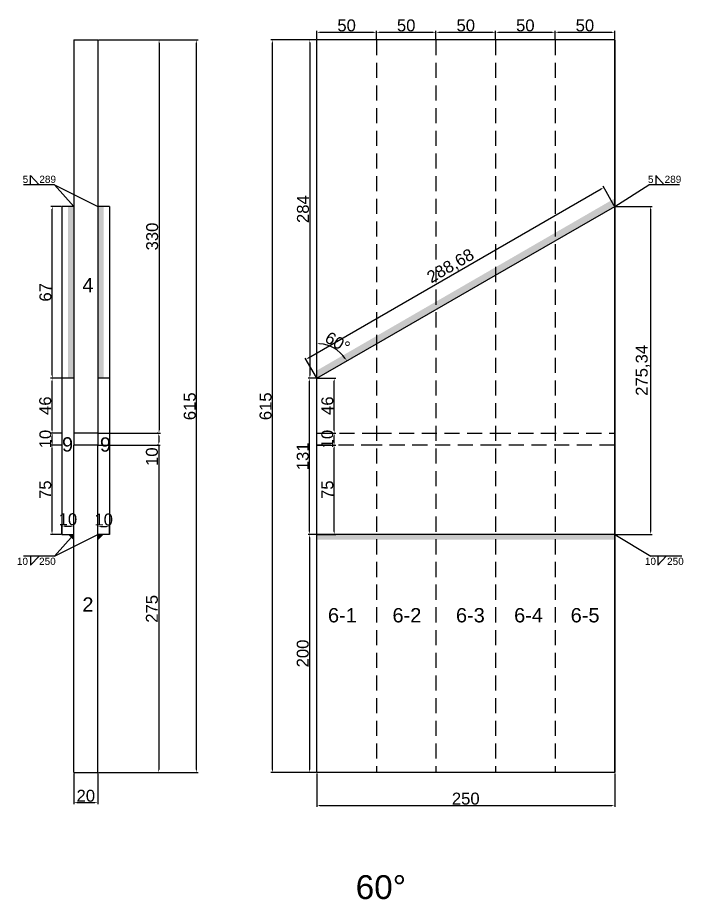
# Model space of a CAD drawing. Header units: millimetres. Extents: x 2042 to 9365, y 311 to 1101.
# Drawn here: x 3446 to 4005, y 316 to 1056 of the extents above; entities that cross this region are included whole.
import ezdxf

# ---------------------------------------------------------------- set-up
doc = ezdxf.new("R2010")
doc.units = ezdxf.units.MM
doc.linetypes.add('DASHED', pattern=[19.05, 12.7, -6.35])
for name, color, linetype in [('尺寸标注', 6, 'Continuous'), ('标号', 4, 'Continuous'), ('焊缝', 250, 'Continuous'), ('虚线', 2, 'DASHED')]:
    doc.layers.add(name, color=color, linetype=linetype)
doc.styles.get("Standard").update_dxf_attribs({"font": 'arial.ttf'})
doc.dimstyles.new('ISO-25-JHF', dxfattribs={"dimtxt": 10, "dimasz": 2.5, "dimexe": 1.25, "dimexo": 0.625, "dimtad": 1, "dimtxsty": 'Standard', "dimcen": 2.5, "dimadec": 0, "dimazin": 0, "dimtfac": 1, "dimtmove": 0, "dimatfit": 3, "dimfxl": 1, "dimarcsym": 0})

# ---------------------------------------------------------------- blocks, each defined once
blk = doc.blocks.new('*D106')
at = {"layer": 'Defpoints', "color": 0, "transparency": 16777216}
for p in [(3697.41, 1008.62), (3797.41, 811.22), (3716.12, 775.78), (3697.41, 753.48), (3697.41, 393.62)]:
    blk.add_point(p, dxfattribs=at)
at = {"layer": '尺寸标注', "color": 0, "lineweight": -2, "transparency": 16777216}
blk.add_arc((3697.41, 753.48), 29.11, 34.92197, 85.07803, dxfattribs=at)
at = {"layer": '尺寸标注', "color": 0, "transparency": 16777216}
for points in [[(3699.89, 782.07), (3699.92, 782.9), (3697.41, 782.59)], [(3721.63, 770.37), (3720.93, 769.92), (3722.62, 768.04)]]:
    blk.add_solid(points, dxfattribs=at)
at = {"layer": '尺寸标注', "color": 0, "transparency": 16777216, "insert": (3714.83, 783.66), "char_height": 10, "attachment_point": 5, "rotation": 330}
blk.add_mtext('60°', dxfattribs=at)
blk = doc.blocks.new('*D107')
at = {"layer": 'Defpoints', "color": 0, "transparency": 16777216}
for p in [(3697.41, 422.48), (3947.41, 422.48), (3947.41, 394.89)]:
    blk.add_point(p, dxfattribs=at)
at = {"layer": '尺寸标注', "color": 0, "lineweight": -2, "transparency": 16777216}
for p, q in [((3697.41, 421.86), (3697.41, 393.64)), ((3947.41, 421.86), (3947.41, 393.64)), ((3699.91, 394.89), (3944.91, 394.89))]:
    blk.add_line(p, q, dxfattribs=at)
at = {"layer": '尺寸标注', "color": 0, "transparency": 16777216}
for points in [[(3699.91, 395.31), (3699.91, 394.48), (3697.41, 394.89)], [(3944.91, 395.31), (3944.91, 394.48), (3947.41, 394.89)]]:
    blk.add_solid(points, dxfattribs=at)
at = {"layer": '尺寸标注', "color": 0, "transparency": 16777216, "insert": (3822.41, 400.62), "char_height": 10, "attachment_point": 5}
blk.add_mtext('250', dxfattribs=at)
blk = doc.blocks.new('*D146')
at = {"layer": 'Defpoints', "color": 0, "transparency": 16777216}
for p in [(3947.41, 897.82), (3977.65, 897.82), (3947.41, 622.48)]:
    blk.add_point(p, dxfattribs=at)
at = {"layer": '尺寸标注', "color": 0, "lineweight": -2, "transparency": 16777216}
for p, q in [((3948.03, 897.82), (3978.9, 897.82)), ((3977.65, 624.98), (3977.65, 895.32)), ((3948.03, 622.48), (3978.9, 622.48))]:
    blk.add_line(p, q, dxfattribs=at)
at = {"layer": '尺寸标注', "color": 0, "transparency": 16777216}
for points in [[(3977.23, 895.32), (3978.06, 895.32), (3977.65, 897.82)], [(3977.23, 624.98), (3978.06, 624.98), (3977.65, 622.48)]]:
    blk.add_solid(points, dxfattribs=at)
at = {"layer": '尺寸标注', "color": 0, "transparency": 16777216, "insert": (3971.01, 760.15), "char_height": 10, "attachment_point": 5, "rotation": 90}
blk.add_mtext('275,34', dxfattribs=at)
blk = doc.blocks.new('*D147')
at = {"layer": 'Defpoints', "color": 0, "transparency": 16777216}
for p in [(3697.41, 697.48), (3711.99, 697.48), (3697.41, 622.48)]:
    blk.add_point(p, dxfattribs=at)
at = {"layer": '尺寸标注', "color": 0, "lineweight": -2, "transparency": 16777216}
for p, q in [((3698.03, 697.48), (3713.24, 697.48)), ((3711.99, 624.98), (3711.99, 694.98)), ((3698.03, 622.48), (3713.24, 622.48))]:
    blk.add_line(p, q, dxfattribs=at)
at = {"layer": '尺寸标注', "color": 0, "transparency": 16777216}
for points in [[(3711.58, 694.98), (3712.41, 694.98), (3711.99, 697.48)], [(3711.58, 624.98), (3712.41, 624.98), (3711.99, 622.48)]]:
    blk.add_solid(points, dxfattribs=at)
at = {"layer": '尺寸标注', "color": 0, "transparency": 16777216, "insert": (3706.28, 659.98), "char_height": 10, "attachment_point": 5, "rotation": 90}
blk.add_mtext('75', dxfattribs=at)
blk = doc.blocks.new('*D148')
at = {"layer": 'Defpoints', "color": 0, "transparency": 16777216}
for p in [(3697.41, 707.48), (3711.99, 707.48), (3697.41, 697.48)]:
    blk.add_point(p, dxfattribs=at)
at = {"layer": '尺寸标注', "color": 0, "lineweight": -2, "transparency": 16777216}
for p, q in [((3698.03, 707.48), (3713.24, 707.48)), ((3711.99, 699.98), (3711.99, 704.98)), ((3698.03, 697.48), (3713.24, 697.48))]:
    blk.add_line(p, q, dxfattribs=at)
at = {"layer": '尺寸标注', "color": 0, "transparency": 16777216}
for points in [[(3711.58, 704.98), (3712.41, 704.98), (3711.99, 707.48)], [(3711.58, 699.98), (3712.41, 699.98), (3711.99, 697.48)]]:
    blk.add_solid(points, dxfattribs=at)
at = {"layer": '尺寸标注', "color": 0, "transparency": 16777216, "insert": (3706.26, 702.48), "char_height": 10, "attachment_point": 5, "rotation": 90}
blk.add_mtext('10', dxfattribs=at)
blk = doc.blocks.new('*D108')
at = {"layer": 'Defpoints', "color": 0, "transparency": 16777216}
for p in [(3697.41, 753.48), (3711.99, 753.48), (3697.41, 707.48)]:
    blk.add_point(p, dxfattribs=at)
at = {"layer": '尺寸标注', "color": 0, "lineweight": -2, "transparency": 16777216}
for p, q in [((3698.03, 753.48), (3713.24, 753.48)), ((3711.99, 709.98), (3711.99, 750.98)), ((3698.03, 707.48), (3713.24, 707.48))]:
    blk.add_line(p, q, dxfattribs=at)
at = {"layer": '尺寸标注', "color": 0, "transparency": 16777216}
for points in [[(3711.58, 750.98), (3712.41, 750.98), (3711.99, 753.48)], [(3711.58, 709.98), (3712.41, 709.98), (3711.99, 707.48)]]:
    blk.add_solid(points, dxfattribs=at)
at = {"layer": '尺寸标注', "color": 0, "transparency": 16777216, "insert": (3706.26, 730.48), "char_height": 10, "attachment_point": 5, "rotation": 90}
blk.add_mtext('46', dxfattribs=at)
blk = doc.blocks.new('*D109')
at = {"layer": 'Defpoints', "color": 0, "transparency": 16777216}
for p in [(3691.37, 753.48), (3697.41, 753.48), (3697.41, 622.48)]:
    blk.add_point(p, dxfattribs=at)
at = {"layer": '尺寸标注', "color": 0, "lineweight": -2, "transparency": 16777216}
for p, q in [((3696.78, 753.48), (3690.12, 753.48)), ((3691.37, 624.98), (3691.37, 750.98)), ((3696.78, 622.48), (3690.12, 622.48))]:
    blk.add_line(p, q, dxfattribs=at)
at = {"layer": '尺寸标注', "color": 0, "transparency": 16777216}
for points in [[(3690.96, 750.98), (3691.79, 750.98), (3691.37, 753.48)], [(3690.96, 624.98), (3691.79, 624.98), (3691.37, 622.48)]]:
    blk.add_solid(points, dxfattribs=at)
at = {"layer": '尺寸标注', "color": 0, "transparency": 16777216, "insert": (3685.64, 687.98), "char_height": 10, "attachment_point": 5, "rotation": 90}
blk.add_mtext('131', dxfattribs=at)
blk = doc.blocks.new('*D110')
at = {"layer": 'Defpoints', "color": 0, "transparency": 16777216}
for p in [(3660.15, 1037.48), (3697.41, 1037.48), (3697.41, 422.48)]:
    blk.add_point(p, dxfattribs=at)
at = {"layer": '尺寸标注', "color": 0, "lineweight": -2, "transparency": 16777216}
for p, q in [((3696.78, 1037.48), (3658.9, 1037.48)), ((3660.15, 424.98), (3660.15, 1034.98)), ((3696.78, 422.48), (3658.9, 422.48))]:
    blk.add_line(p, q, dxfattribs=at)
at = {"layer": '尺寸标注', "color": 0, "transparency": 16777216}
for points in [[(3659.73, 1034.98), (3660.57, 1034.98), (3660.15, 1037.48)], [(3659.73, 424.98), (3660.57, 424.98), (3660.15, 422.48)]]:
    blk.add_solid(points, dxfattribs=at)
at = {"layer": '尺寸标注', "color": 0, "transparency": 16777216, "insert": (3654.42, 729.98), "char_height": 10, "attachment_point": 5, "rotation": 90}
blk.add_mtext('615', dxfattribs=at)
blk = doc.blocks.new('*D150')
at = {"layer": 'Defpoints', "color": 0, "transparency": 16777216}
for p in [(3493.52, 422.48), (3513.52, 422.48), (3513.52, 397.29)]:
    blk.add_point(p, dxfattribs=at)
at = {"layer": '尺寸标注', "color": 0, "lineweight": -2, "transparency": 16777216}
for p, q in [((3493.52, 421.86), (3493.52, 396.04)), ((3513.52, 421.86), (3513.52, 396.04)), ((3496.02, 397.29), (3511.02, 397.29))]:
    blk.add_line(p, q, dxfattribs=at)
at = {"layer": '尺寸标注', "color": 0, "transparency": 16777216}
for points in [[(3496.02, 397.7), (3496.02, 396.87), (3493.52, 397.29)], [(3511.02, 397.7), (3511.02, 396.87), (3513.52, 397.29)]]:
    blk.add_solid(points, dxfattribs=at)
at = {"layer": '尺寸标注', "color": 0, "transparency": 16777216, "insert": (3503.52, 403.02), "char_height": 10, "attachment_point": 5}
blk.add_mtext('20', dxfattribs=at)
blk = doc.blocks.new('*D151')
at = {"layer": 'Defpoints', "color": 0, "transparency": 16777216}
for p in [(3493.52, 629.37), (3483.52, 622.48), (3493.52, 622.48)]:
    blk.add_point(p, dxfattribs=at)
at = {"layer": '尺寸标注', "color": 0, "lineweight": -2, "transparency": 16777216}
for p, q in [((3483.52, 623.11), (3483.52, 630.62)), ((3486.02, 629.37), (3491.02, 629.37)), ((3493.52, 623.11), (3493.52, 630.62))]:
    blk.add_line(p, q, dxfattribs=at)
at = {"layer": '尺寸标注', "color": 0, "transparency": 16777216}
for points in [[(3486.02, 629.78), (3486.02, 628.95), (3483.52, 629.37)], [(3491.02, 629.78), (3491.02, 628.95), (3493.52, 629.37)]]:
    blk.add_solid(points, dxfattribs=at)
at = {"layer": '尺寸标注', "color": 0, "transparency": 16777216, "insert": (3488.52, 635.1), "char_height": 10, "attachment_point": 5}
blk.add_mtext('10', dxfattribs=at)
blk = doc.blocks.new('*D152')
at = {"layer": 'Defpoints', "color": 0, "transparency": 16777216}
for p in [(3523.52, 629.15), (3513.52, 622.48), (3523.52, 622.48)]:
    blk.add_point(p, dxfattribs=at)
at = {"layer": '尺寸标注', "color": 0, "lineweight": -2, "transparency": 16777216}
for p, q in [((3513.52, 623.11), (3513.52, 630.4)), ((3516.02, 629.15), (3521.02, 629.15)), ((3523.52, 623.11), (3523.52, 630.4))]:
    blk.add_line(p, q, dxfattribs=at)
at = {"layer": '尺寸标注', "color": 0, "transparency": 16777216}
for points in [[(3516.02, 629.57), (3516.02, 628.74), (3513.52, 629.15)], [(3521.02, 629.57), (3521.02, 628.74), (3523.52, 629.15)]]:
    blk.add_solid(points, dxfattribs=at)
at = {"layer": '尺寸标注', "color": 0, "transparency": 16777216, "insert": (3518.52, 634.88), "char_height": 10, "attachment_point": 5}
blk.add_mtext('10', dxfattribs=at)
blk = doc.blocks.new('*D95')
at = {"layer": 'Defpoints', "color": 0, "transparency": 16777216}
for p in [(3513.52, 1037.48), (3513.52, 707.48), (3564.99, 707.48)]:
    blk.add_point(p, dxfattribs=at)
at = {"layer": '尺寸标注', "color": 0, "lineweight": -2, "transparency": 16777216}
for p, q in [((3514.15, 1037.48), (3566.24, 1037.48)), ((3564.99, 1034.98), (3564.99, 709.98)), ((3514.15, 707.48), (3566.24, 707.48))]:
    blk.add_line(p, q, dxfattribs=at)
at = {"layer": '尺寸标注', "color": 0, "transparency": 16777216}
for points in [[(3564.57, 1034.98), (3565.41, 1034.98), (3564.99, 1037.48)], [(3564.57, 709.98), (3565.41, 709.98), (3564.99, 707.48)]]:
    blk.add_solid(points, dxfattribs=at)
at = {"layer": '尺寸标注', "color": 0, "transparency": 16777216, "insert": (3559.26, 872.48), "char_height": 10, "attachment_point": 5, "rotation": 90}
blk.add_mtext('330', dxfattribs=at)
blk = doc.blocks.new('*D96')
at = {"layer": 'Defpoints', "color": 0, "transparency": 16777216}
for p in [(3564.99, 707.48), (3564.78, 697.48), (3564.99, 697.48)]:
    blk.add_point(p, dxfattribs=at)
at = {"layer": '尺寸标注', "color": 0, "lineweight": -2, "transparency": 16777216}
for p, q in [((3564.37, 707.48), (3563.53, 707.48)), ((3564.78, 704.98), (3564.78, 699.98)), ((3564.37, 697.48), (3563.53, 697.48)), ((3564.78, 697.48), (3564.78, 680.38))]:
    blk.add_line(p, q, dxfattribs=at)
at = {"layer": '尺寸标注', "color": 0, "transparency": 16777216}
for points in [[(3564.37, 704.98), (3565.2, 704.98), (3564.78, 707.48)], [(3564.37, 699.98), (3565.2, 699.98), (3564.78, 697.48)]]:
    blk.add_solid(points, dxfattribs=at)
at = {"layer": '尺寸标注', "color": 0, "transparency": 16777216, "insert": (3559.05, 687.68), "char_height": 10, "attachment_point": 5, "rotation": 90}
blk.add_mtext('10', dxfattribs=at)
blk = doc.blocks.new('*D153')
at = {"layer": 'Defpoints', "color": 0, "transparency": 16777216}
for p in [(3513.52, 1037.48), (3596.52, 1037.48), (3513.52, 422.48)]:
    blk.add_point(p, dxfattribs=at)
at = {"layer": '尺寸标注', "color": 0, "lineweight": -2, "transparency": 16777216}
for p, q in [((3514.15, 1037.48), (3597.77, 1037.48)), ((3596.52, 424.98), (3596.52, 1034.98)), ((3514.15, 422.48), (3597.77, 422.48))]:
    blk.add_line(p, q, dxfattribs=at)
at = {"layer": '尺寸标注', "color": 0, "transparency": 16777216}
for points in [[(3596.1, 1034.98), (3596.93, 1034.98), (3596.52, 1037.48)], [(3596.1, 424.98), (3596.93, 424.98), (3596.52, 422.48)]]:
    blk.add_solid(points, dxfattribs=at)
at = {"layer": '尺寸标注', "color": 0, "transparency": 16777216, "insert": (3590.79, 729.98), "char_height": 10, "attachment_point": 5, "rotation": 90}
blk.add_mtext('615', dxfattribs=at)
blk = doc.blocks.new('*D154')
at = {"layer": 'Defpoints', "color": 0, "transparency": 16777216}
for p in [(3513.52, 697.48), (3513.52, 422.48), (3564.75, 422.48)]:
    blk.add_point(p, dxfattribs=at)
at = {"layer": '尺寸标注', "color": 0, "lineweight": -2, "transparency": 16777216}
for p, q in [((3514.15, 697.48), (3566, 697.48)), ((3564.75, 694.98), (3564.75, 424.98)), ((3514.15, 422.48), (3566, 422.48))]:
    blk.add_line(p, q, dxfattribs=at)
at = {"layer": '尺寸标注', "color": 0, "transparency": 16777216}
for points in [[(3564.33, 694.98), (3565.17, 694.98), (3564.75, 697.48)], [(3564.33, 424.98), (3565.17, 424.98), (3564.75, 422.48)]]:
    blk.add_solid(points, dxfattribs=at)
at = {"layer": '尺寸标注', "color": 0, "transparency": 16777216, "insert": (3559.02, 559.98), "char_height": 10, "attachment_point": 5, "rotation": 90}
blk.add_mtext('275', dxfattribs=at)
blk = doc.blocks.new('*D155')
at = {"layer": 'Defpoints', "color": 0, "transparency": 16777216}
for p in [(3475.2, 697.48), (3483.52, 697.48), (3483.52, 622.48)]:
    blk.add_point(p, dxfattribs=at)
at = {"layer": '尺寸标注', "color": 0, "lineweight": -2, "transparency": 16777216}
for p, q in [((3482.9, 697.48), (3473.95, 697.48)), ((3475.2, 624.98), (3475.2, 694.98)), ((3482.9, 622.48), (3473.95, 622.48))]:
    blk.add_line(p, q, dxfattribs=at)
at = {"layer": '尺寸标注', "color": 0, "transparency": 16777216}
for points in [[(3474.78, 694.98), (3475.61, 694.98), (3475.2, 697.48)], [(3474.78, 624.98), (3475.61, 624.98), (3475.2, 622.48)]]:
    blk.add_solid(points, dxfattribs=at)
at = {"layer": '尺寸标注', "color": 0, "transparency": 16777216, "insert": (3469.49, 659.98), "char_height": 10, "attachment_point": 5, "rotation": 90}
blk.add_mtext('75', dxfattribs=at)
blk = doc.blocks.new('*D156')
at = {"layer": 'Defpoints', "color": 0, "transparency": 16777216}
for p in [(3475.25, 753.48), (3483.52, 753.48), (3483.52, 707.48)]:
    blk.add_point(p, dxfattribs=at)
at = {"layer": '尺寸标注', "color": 0, "lineweight": -2, "transparency": 16777216}
for p, q in [((3482.9, 753.48), (3474, 753.48)), ((3475.25, 709.98), (3475.25, 750.98)), ((3482.9, 707.48), (3474, 707.48))]:
    blk.add_line(p, q, dxfattribs=at)
at = {"layer": '尺寸标注', "color": 0, "transparency": 16777216}
for points in [[(3474.84, 750.98), (3475.67, 750.98), (3475.25, 753.48)], [(3474.84, 709.98), (3475.67, 709.98), (3475.25, 707.48)]]:
    blk.add_solid(points, dxfattribs=at)
at = {"layer": '尺寸标注', "color": 0, "transparency": 16777216, "insert": (3469.52, 730.48), "char_height": 10, "attachment_point": 5, "rotation": 90}
blk.add_mtext('46', dxfattribs=at)
blk = doc.blocks.new('*D97')
at = {"layer": 'Defpoints', "color": 0, "transparency": 16777216}
for p in [(3475.4, 707.48), (3483.52, 707.48), (3483.52, 697.48)]:
    blk.add_point(p, dxfattribs=at)
at = {"layer": '尺寸标注', "color": 0, "lineweight": -2, "transparency": 16777216}
for p, q in [((3482.9, 707.48), (3474.15, 707.48)), ((3475.4, 699.98), (3475.4, 704.98)), ((3482.9, 697.48), (3474.15, 697.48))]:
    blk.add_line(p, q, dxfattribs=at)
at = {"layer": '尺寸标注', "color": 0, "transparency": 16777216}
for points in [[(3474.99, 704.98), (3475.82, 704.98), (3475.4, 707.48)], [(3474.99, 699.98), (3475.82, 699.98), (3475.4, 697.48)]]:
    blk.add_solid(points, dxfattribs=at)
at = {"layer": '尺寸标注', "color": 0, "transparency": 16777216, "insert": (3469.67, 702.48), "char_height": 10, "attachment_point": 5, "rotation": 90}
blk.add_mtext('10', dxfattribs=at)
blk = doc.blocks.new('*D157')
at = {"layer": 'Defpoints', "color": 0, "transparency": 16777216}
for p in [(3475.4, 897.82), (3483.52, 897.82), (3483.52, 753.48)]:
    blk.add_point(p, dxfattribs=at)
at = {"layer": '尺寸标注', "color": 0, "lineweight": -2, "transparency": 16777216}
for p, q in [((3482.9, 897.82), (3474.15, 897.82)), ((3475.4, 755.98), (3475.4, 895.32)), ((3482.9, 753.48), (3474.15, 753.48))]:
    blk.add_line(p, q, dxfattribs=at)
at = {"layer": '尺寸标注', "color": 0, "transparency": 16777216}
for points in [[(3474.99, 895.32), (3475.82, 895.32), (3475.4, 897.82)], [(3474.99, 755.98), (3475.82, 755.98), (3475.4, 753.48)]]:
    blk.add_solid(points, dxfattribs=at)
at = {"layer": '尺寸标注', "color": 0, "transparency": 16777216, "insert": (3469.67, 825.65), "char_height": 10, "attachment_point": 5, "rotation": 90}
blk.add_mtext('67', dxfattribs=at)
blk = doc.blocks.new('*D158')
at = {"layer": 'Defpoints', "color": 0, "transparency": 16777216}
for p in [(3938.24, 913.7), (3947.41, 897.82), (3697.41, 753.48)]:
    blk.add_point(p, dxfattribs=at)
at = {"layer": '尺寸标注', "color": 0, "lineweight": -2, "transparency": 16777216}
for p, q in [((3690.4, 770.61), (3936.07, 912.45)), ((3947.1, 898.36), (3937.61, 914.79)), ((3697.1, 754.02), (3687.61, 770.45))]:
    blk.add_line(p, q, dxfattribs=at)
at = {"layer": '尺寸标注', "color": 0, "transparency": 16777216}
for points in [[(3935.87, 912.81), (3936.28, 912.09), (3938.24, 913.7)], [(3690.2, 770.98), (3690.61, 770.25), (3688.24, 769.36)]]:
    blk.add_solid(points, dxfattribs=at)
at = {"layer": '尺寸标注', "color": 0, "transparency": 16777216, "insert": (3809.92, 847.28), "char_height": 10, "attachment_point": 5, "rotation": 30}
blk.add_mtext('288,68', dxfattribs=at)
blk = doc.blocks.new('*D99')
at = {"layer": 'Defpoints', "color": 0, "transparency": 16777216}
for p in [(3697.41, 1037.48), (3691.54, 753.48), (3697.41, 753.48)]:
    blk.add_point(p, dxfattribs=at)
at = {"layer": '尺寸标注', "color": 0, "lineweight": -2, "transparency": 16777216}
for p, q in [((3696.78, 1037.48), (3690.29, 1037.48)), ((3691.54, 1034.98), (3691.54, 755.98)), ((3696.78, 753.48), (3690.29, 753.48))]:
    blk.add_line(p, q, dxfattribs=at)
at = {"layer": '尺寸标注', "color": 0, "transparency": 16777216}
for points in [[(3691.12, 1034.98), (3691.95, 1034.98), (3691.54, 1037.48)], [(3691.12, 755.98), (3691.95, 755.98), (3691.54, 753.48)]]:
    blk.add_solid(points, dxfattribs=at)
at = {"layer": '尺寸标注', "color": 0, "transparency": 16777216, "insert": (3685.81, 895.48), "char_height": 10, "attachment_point": 5, "rotation": 90}
blk.add_mtext('284', dxfattribs=at)
blk = doc.blocks.new('*D159')
at = {"layer": 'Defpoints', "color": 0, "transparency": 16777216}
for p in [(3697.41, 622.48), (3691.37, 422.48), (3697.41, 422.48)]:
    blk.add_point(p, dxfattribs=at)
at = {"layer": '尺寸标注', "color": 0, "lineweight": -2, "transparency": 16777216}
for p, q in [((3696.78, 622.48), (3690.12, 622.48)), ((3691.37, 619.98), (3691.37, 424.98)), ((3696.78, 422.48), (3690.12, 422.48))]:
    blk.add_line(p, q, dxfattribs=at)
at = {"layer": '尺寸标注', "color": 0, "transparency": 16777216}
for points in [[(3690.96, 619.98), (3691.79, 619.98), (3691.37, 622.48)], [(3690.96, 424.98), (3691.79, 424.98), (3691.37, 422.48)]]:
    blk.add_solid(points, dxfattribs=at)
at = {"layer": '尺寸标注', "color": 0, "transparency": 16777216, "insert": (3685.64, 522.48), "char_height": 10, "attachment_point": 5, "rotation": 90}
blk.add_mtext('200', dxfattribs=at)
blk = doc.blocks.new('*D189')
at = {"layer": 'Defpoints', "color": 0, "transparency": 16777216}
for p in [(3747.41, 1043.94), (3697.41, 1037.48), (3747.41, 1037.48)]:
    blk.add_point(p, dxfattribs=at)
at = {"layer": '尺寸标注', "color": 0, "lineweight": -2, "transparency": 16777216}
for p, q in [((3697.41, 1038.11), (3697.41, 1045.19)), ((3699.91, 1043.94), (3744.91, 1043.94)), ((3747.41, 1038.11), (3747.41, 1045.19))]:
    blk.add_line(p, q, dxfattribs=at)
at = {"layer": '尺寸标注', "color": 0, "transparency": 16777216}
for points in [[(3699.91, 1044.36), (3699.91, 1043.53), (3697.41, 1043.94)], [(3744.91, 1044.36), (3744.91, 1043.53), (3747.41, 1043.94)]]:
    blk.add_solid(points, dxfattribs=at)
at = {"layer": '尺寸标注', "color": 0, "transparency": 16777216, "insert": (3722.41, 1049.67), "char_height": 10, "attachment_point": 5}
blk.add_mtext('50', dxfattribs=at)
blk = doc.blocks.new('*D185')
at = {"layer": 'Defpoints', "color": 0, "transparency": 16777216}
for p in [(3797.41, 1043.94), (3747.41, 1037.48), (3797.41, 1037.48)]:
    blk.add_point(p, dxfattribs=at)
at = {"layer": '尺寸标注', "color": 0, "lineweight": -2, "transparency": 16777216}
for p, q in [((3747.41, 1038.11), (3747.41, 1045.19)), ((3749.91, 1043.94), (3794.91, 1043.94)), ((3797.41, 1038.11), (3797.41, 1045.19))]:
    blk.add_line(p, q, dxfattribs=at)
at = {"layer": '尺寸标注', "color": 0, "transparency": 16777216}
for points in [[(3749.91, 1044.36), (3749.91, 1043.53), (3747.41, 1043.94)], [(3794.91, 1044.36), (3794.91, 1043.53), (3797.41, 1043.94)]]:
    blk.add_solid(points, dxfattribs=at)
at = {"layer": '尺寸标注', "color": 0, "transparency": 16777216, "insert": (3772.41, 1049.67), "char_height": 10, "attachment_point": 5}
blk.add_mtext('50', dxfattribs=at)
blk = doc.blocks.new('*D186')
at = {"layer": 'Defpoints', "color": 0, "transparency": 16777216}
for p in [(3847.41, 1043.94), (3797.41, 1037.48), (3847.41, 1037.48)]:
    blk.add_point(p, dxfattribs=at)
at = {"layer": '尺寸标注', "color": 0, "lineweight": -2, "transparency": 16777216}
for p, q in [((3797.41, 1038.11), (3797.41, 1045.19)), ((3799.91, 1043.94), (3844.91, 1043.94)), ((3847.41, 1038.11), (3847.41, 1045.19))]:
    blk.add_line(p, q, dxfattribs=at)
at = {"layer": '尺寸标注', "color": 0, "transparency": 16777216}
for points in [[(3799.91, 1044.36), (3799.91, 1043.53), (3797.41, 1043.94)], [(3844.91, 1044.36), (3844.91, 1043.53), (3847.41, 1043.94)]]:
    blk.add_solid(points, dxfattribs=at)
at = {"layer": '尺寸标注', "color": 0, "transparency": 16777216, "insert": (3822.41, 1049.67), "char_height": 10, "attachment_point": 5}
blk.add_mtext('50', dxfattribs=at)
blk = doc.blocks.new('*D187')
at = {"layer": 'Defpoints', "color": 0, "transparency": 16777216}
for p in [(3897.41, 1043.94), (3847.41, 1037.48), (3897.41, 1037.48)]:
    blk.add_point(p, dxfattribs=at)
at = {"layer": '尺寸标注', "color": 0, "lineweight": -2, "transparency": 16777216}
for p, q in [((3847.41, 1038.11), (3847.41, 1045.19)), ((3849.91, 1043.94), (3894.91, 1043.94)), ((3897.41, 1038.11), (3897.41, 1045.19))]:
    blk.add_line(p, q, dxfattribs=at)
at = {"layer": '尺寸标注', "color": 0, "transparency": 16777216}
for points in [[(3849.91, 1044.36), (3849.91, 1043.53), (3847.41, 1043.94)], [(3894.91, 1044.36), (3894.91, 1043.53), (3897.41, 1043.94)]]:
    blk.add_solid(points, dxfattribs=at)
at = {"layer": '尺寸标注', "color": 0, "transparency": 16777216, "insert": (3872.41, 1049.67), "char_height": 10, "attachment_point": 5}
blk.add_mtext('50', dxfattribs=at)
blk = doc.blocks.new('*D188')
at = {"layer": 'Defpoints', "color": 0, "transparency": 16777216}
for p in [(3947.41, 1043.94), (3897.41, 1037.48), (3947.41, 1037.48)]:
    blk.add_point(p, dxfattribs=at)
at = {"layer": '尺寸标注', "color": 0, "lineweight": -2, "transparency": 16777216}
for p, q in [((3897.41, 1038.11), (3897.41, 1045.19)), ((3899.91, 1043.94), (3944.91, 1043.94)), ((3947.41, 1038.11), (3947.41, 1045.19))]:
    blk.add_line(p, q, dxfattribs=at)
at = {"layer": '尺寸标注', "color": 0, "transparency": 16777216}
for points in [[(3899.91, 1044.36), (3899.91, 1043.53), (3897.41, 1043.94)], [(3944.91, 1044.36), (3944.91, 1043.53), (3947.41, 1043.94)]]:
    blk.add_solid(points, dxfattribs=at)
at = {"layer": '尺寸标注', "color": 0, "transparency": 16777216, "insert": (3922.41, 1049.67), "char_height": 10, "attachment_point": 5}
blk.add_mtext('50', dxfattribs=at)

msp = doc.modelspace()

# ---------------------------------------------------------------- hatches: boundary and pattern name
at = {"layer": '焊缝'}
h = msp.add_hatch(color=250, dxfattribs=at)
h.dxf.hatch_style = 1
h.paths.add_polyline_path([(3697.408, 760.029), (3697.408, 753.484), (3947.408, 897.821), (3947.408, 904.489)])
h = msp.add_hatch(color=250, dxfattribs=at)
h.dxf.hatch_style = 1
h.paths.add_polyline_path([(3493.522, 897.821), (3488.537, 897.821), (3488.537, 753.484), (3493.537, 753.484)])
h = msp.add_hatch(color=250, dxfattribs=at)
h.dxf.hatch_style = 1
h.paths.add_polyline_path([(3518.522, 897.821), (3513.537, 897.821), (3513.537, 753.484), (3518.537, 753.484)])
h = msp.add_hatch(color=250, dxfattribs=at)
h.dxf.hatch_style = 1
h.paths.add_polyline_path([(3493.522, 617.484), (3488.522, 622.484), (3493.522, 622.484)])
h = msp.add_hatch(color=250, dxfattribs=at)
h.dxf.hatch_style = 1
h.paths.add_polyline_path([(3513.522, 617.484), (3518.522, 622.484), (3513.522, 622.484)])
h = msp.add_hatch(color=250, dxfattribs=at)
h.dxf.hatch_style = 1
h.paths.add_polyline_path([(3697.408, 622.914), (3697.408, 617.914), (3947.408, 617.914), (3947.408, 622.914)])

# ---------------------------------------------------------------- linework, layer by layer
for p, q in [((3493.522, 1037.484), (3513.522, 1037.484)), ((3493.522, 1037.484), (3493.522, 707.484)), ((3513.522, 1037.484), (3513.522, 707.484)), ((3697.408, 422.484), (3697.408, 1037.484)), ((3947.408, 1037.484), (3697.408, 1037.484)), ((3947.408, 1037.484), (3947.408, 422.484)), ((3947.408, 422.484), (3947.408, 1037.484)), ((3483.522, 897.821), (3483.522, 622.484)), ((3493.522, 897.821), (3483.522, 897.821)), ((3523.522, 897.821), (3513.522, 897.821)), ((3523.522, 897.821), (3523.522, 622.484)), ((3847.408, 840.086), (3947.408, 897.821)), ((3747.408, 782.351), (3847.408, 840.086)), ((3697.408, 753.484), (3747.408, 782.351)), ((3493.522, 753.484), (3483.522, 753.484)), ((3523.522, 753.484), (3513.522, 753.484)), ((3513.522, 707.484), (3493.522, 707.484)), ((3493.522, 707.484), (3493.522, 697.484)), ((3513.522, 707.484), (3513.522, 697.484)), ((3513.522, 697.484), (3493.522, 697.484)), ((3493.522, 422.484), (3493.522, 697.484)), ((3513.522, 422.484), (3513.522, 697.484)), ((3483.522, 622.484), (3493.522, 622.484)), ((3523.522, 622.484), (3513.522, 622.484)), ((3747.408, 622.484), (3697.408, 622.484)), ((3847.408, 622.484), (3747.408, 622.484)), ((3947.408, 622.484), (3847.408, 622.484)), ((3493.522, 422.484), (3513.522, 422.484)), ((3747.408, 422.484), (3697.408, 422.484)), ((3847.408, 422.484), (3747.408, 422.484)), ((3947.408, 422.484), (3847.408, 422.484))]:
    msp.add_line(p, q)
at = {"linetype": 'DASHED'}
for p, q in [((3697.408, 707.484), (3747.408, 707.484)), ((3747.408, 707.484), (3847.408, 707.484)), ((3847.408, 707.484), (3947.408, 707.484)), ((3747.408, 697.484), (3697.408, 697.484)), ((3847.408, 697.484), (3747.408, 697.484)), ((3947.408, 697.484), (3847.408, 697.484))]:
    msp.add_line(p, q, dxfattribs=at)
at = {"layer": '尺寸标注'}
for p, q in [((3457.018, 916.011), (3457.018, 923.775)), ((3457.018, 923.775), (3464.25, 916.011)), ((3981.816, 923.775), (3989.047, 916.011)), ((3981.816, 923.775), (3981.816, 916.011)), ((3477.131, 916.011), (3451.368, 916.011)), ((3493.522, 897.821), (3477.131, 916.011)), ((3477.131, 916.011), (3513.522, 897.821)), ((3947.408, 897.821), (3976.166, 916.011)), ((4001.929, 916.011), (3976.166, 916.011)), ((3697.408, 753.484), (3696.536, 753.484)), ((3493.522, 622.484), (3477.131, 604.294)), ((3477.131, 604.294), (3513.522, 622.484)), ((3947.408, 622.484), (3977.858, 604.294)), ((3477.131, 604.294), (3451.368, 604.294)), ((3457.018, 604.294), (3457.018, 596.529)), ((3457.018, 596.529), (3464.25, 604.294)), ((4003.621, 604.294), (3977.858, 604.294)), ((3983.508, 604.294), (3983.508, 596.529)), ((3983.508, 596.529), (3990.74, 604.294))]:
    msp.add_line(p, q, dxfattribs=at)
at = {"layer": '虚线'}
for p, q in [((3747.408, 1037.484), (3747.408, 422.484)), ((3797.408, 1037.484), (3797.408, 422.484)), ((3847.408, 1037.484), (3847.408, 422.484)), ((3897.408, 1037.484), (3897.408, 422.484))]:
    msp.add_line(p, q, dxfattribs=at)

# ---------------------------------------------------------------- texts
at = {"insert": (3730.031, 336.378), "char_height": 20, "attachment_point": 1}
msp.add_mtext_dynamic_manual_height_columns('60° ', width=70.10425, gutter_width=12.5, heights=[0], dxfattribs=at)
at = {"layer": '尺寸标注', "char_height": 6}
for s, insert, attachment_point in [('5    289', (3450.548, 923.528), 1), ('5    289', (3975.346, 923.528), 1), ('\\pt0;10    250', (3445.676, 596.777), 7), ('10    250', (3972.751, 596.777), 7)]:
    msp.add_mtext_dynamic_manual_height_columns(s, width=68.30832, gutter_width=12.5, heights=[0], dxfattribs=dict(at, insert=insert, attachment_point=attachment_point))
at = {"layer": '标号', "char_height": 12, "attachment_point": 7}
for s, insert in [('4', (3500.658, 825.773)), ('9 ', (3483.522, 691.837)), ('9 ', (3515.343, 691.735)), ('2 ', (3500.658, 557.599)), ('6-1 ', (3706.755, 548.423)), ('6-2 ', (3760.898, 548.423)), ('6-3 ', (3814.164, 548.423)), ('6-4 ', (3862.991, 548.423)), ('6-5 ', (3910.451, 548.423))]:
    msp.add_mtext_dynamic_manual_height_columns(s, width=70.10425, gutter_width=12.5, heights=[0], dxfattribs=dict(at, insert=insert))

# ---------------------------------------------------------------- dimensions: what is measured, and where the dimension line sits
at = {"layer": '尺寸标注'}
for p1, p2, distance, picture, middle in [((3697.408, 1037.484), (3747.408, 1037.484), 6.459, '*D189', (3722.408, 1049.673)), ((3747.408, 1037.484), (3797.408, 1037.484), 6.459, '*D185', (3772.408, 1049.673)), ((3797.408, 1037.484), (3847.408, 1037.484), 6.459, '*D186', (3822.408, 1049.673)), ((3847.408, 1037.484), (3897.408, 1037.484), 6.459, '*D187', (3872.408, 1049.673)), ((3897.408, 1037.484), (3947.408, 1037.484), 6.459, '*D188', (3922.408, 1049.673)), ((3513.522, 1037.484), (3513.522, 707.484), 51.469, '*D95', (3559.257, 872.484)), ((3513.522, 422.484), (3513.522, 1037.484), -82.995, '*D153', (3590.787, 729.984)), ((3697.408, 422.484), (3697.408, 1037.484), 37.259, '*D110', (3654.418, 729.984)), ((3697.408, 1037.484), (3697.408, 753.484), -5.871, '*D99', (3685.806, 895.484)), ((3697.4084, 753.4835), (3947.4084, 897.8211), 18.3383, '*D158', (3809.9219, 847.2795)), ((3947.408, 622.484), (3947.408, 897.821), -30.24, '*D146', (3971.014, 760.152)), ((3483.522, 707.484), (3483.522, 753.484), 8.269, '*D156', (3469.523, 730.484)), ((3697.408, 622.484), (3697.408, 753.484), 6.034, '*D109', (3685.64, 687.984)), ((3697.408, 707.484), (3697.408, 753.484), -14.585, '*D108', (3706.263, 730.484)), ((3564.991, 707.484), (3564.991, 697.484), -0.208, '*D96', (3559.052, 687.684)), ((3483.522, 622.484), (3483.522, 697.484), 8.327, '*D155', (3469.486, 659.984)), ((3513.522, 697.484), (3513.522, 422.484), 51.227, '*D154', (3559.018, 559.984)), ((3697.408, 622.484), (3697.408, 697.484), -14.585, '*D147', (3706.283, 659.984)), ((3697.408, 622.484), (3697.408, 422.484), -6.034, '*D159', (3685.643, 522.484)), ((3697.408, 422.484), (3947.408, 422.484), -27.59, '*D107', (3822.408, 400.624))]:
    dim = msp.add_aligned_dim(p1=p1, p2=p2, distance=distance, dimstyle='ISO-25-JHF', dxfattribs=at)
    dim.commit()
    dim.dimension.update_dxf_attribs({"geometry": picture, "text_midpoint": middle})
dim = msp.add_angular_dim_2l(base=(3716.121, 775.784), line1=((3697.408, 393.616), (3697.408, 1008.616)), line2=((3697.408, 753.484), (3797.408, 811.219)), dimstyle='ISO-25-JHF', dxfattribs=at)
dim.commit()
dim.dimension.update_dxf_attribs({"geometry": '*D106', "text_midpoint": (3714.829, 783.657)})
dim = msp.add_aligned_dim(p1=(3483.522, 753.484), p2=(3483.522, 897.821), distance=8.118, text='67', dimstyle='ISO-25-JHF', dxfattribs=at)
dim.commit()
dim.dimension.update_dxf_attribs({"geometry": '*D157', "text_midpoint": (3469.674, 825.652)})
for base, p1, p2, angle, picture, middle in [((3475.404, 707.484), (3483.522, 697.484), (3483.522, 707.484), 90, '*D97', (3475.404, 702.484)), ((3711.994, 707.484), (3697.408, 697.484), (3697.408, 707.484), 90, '*D148', (3711.994, 702.484)), ((3493.522, 629.366), (3483.522, 622.484), (3493.522, 622.484), 0, '*D151', (3488.522, 629.366)), ((3523.522, 629.152), (3513.522, 622.484), (3523.522, 622.484), 0, '*D152', (3518.522, 629.152)), ((3513.522, 397.285), (3493.522, 422.484), (3513.522, 422.484), 0, '*D150', (3503.522, 397.285))]:
    dim = msp.add_linear_dim(base=base, p1=p1, p2=p2, angle=angle, dimstyle='ISO-25-JHF', dxfattribs=at)
    dim.commit()
    dim.dimension.update_dxf_attribs({"geometry": picture, "text_midpoint": middle, "dimtype": 161})

doc.saveas('drawing.dxf')
